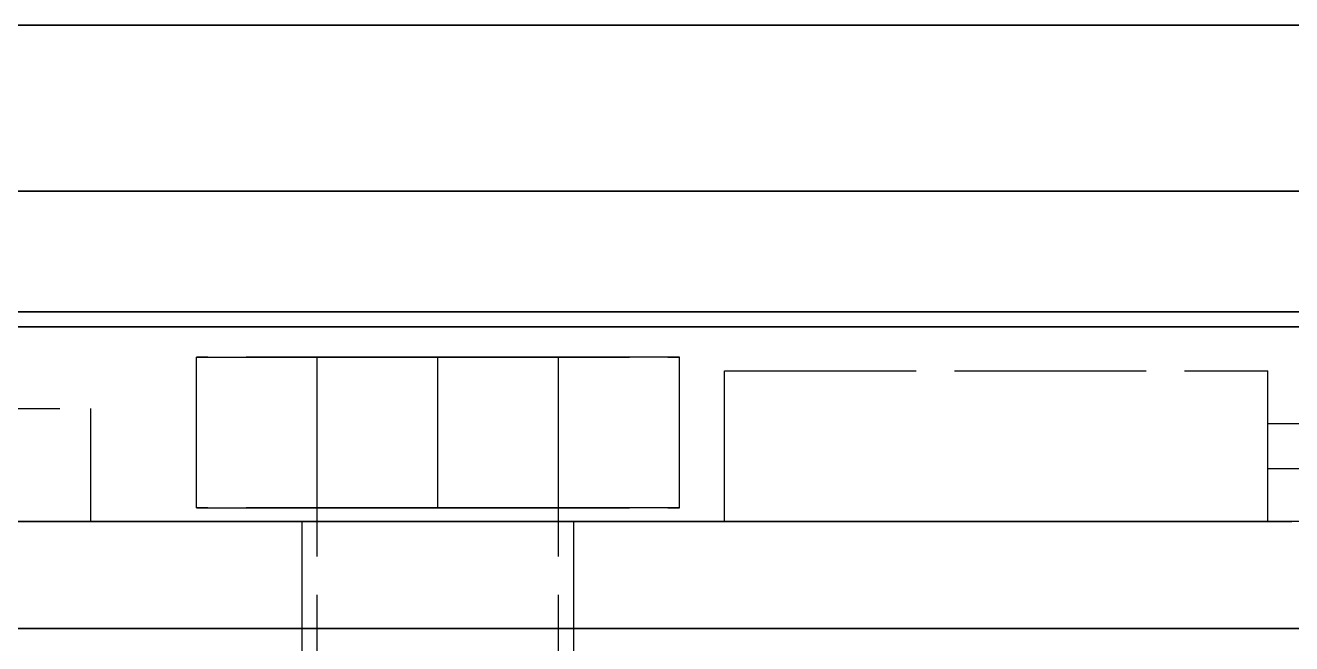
# Model space of a CAD drawing. Header units: millimetres. Extents: x -9 to 234, y -53 to 196.
# Drawn here: x 156.12 to 164.51, y 32.5 to 36.6 of the extents above; entities that cross this region are included whole.
import ezdxf

# ---------------------------------------------------------------- set-up
doc = ezdxf.new("R2010")
doc.units = ezdxf.units.MM
doc.linetypes.add('DASHED', pattern=[1.524, 1.27, -0.254])
doc.layers.add('HIDDEN', color=8, linetype='DASHED')
doc.layers.add('VISIBLE', color=7, linetype='CONTINUOUS')

msp = doc.modelspace()

# ---------------------------------------------------------------- linework, layer by layer
at = {"layer": 'HIDDEN'}
for points in [[(164.56429, 36.6), (163.80238, 36.6), (163.04048, 36.6), (162.27857, 36.6), (161.51667, 36.6), (160.75476, 36.6), (159.99286, 36.6), (159.23095, 36.6), (158.46905, 36.6), (157.70714, 36.6), (156.94524, 36.6), (156.18333, 36.6), (155.42143, 36.6), (154.65952, 36.6), (153.89762, 36.6), (153.13571, 36.6), (152.37381, 36.6), (151.6119, 36.6), (150.85, 36.6)], [(164.69571, 36.6), (164.34143, 36.6), (163.98714, 36.6), (163.63286, 36.6), (163.27857, 36.6), (162.92429, 36.6), (162.57, 36.6), (162.21571, 36.6), (161.86143, 36.6), (161.50714, 36.6), (161.15286, 36.6), (160.79857, 36.6), (160.44429, 36.6), (160.09, 36.6), (159.73571, 36.6), (159.38143, 36.6), (159.02714, 36.6), (158.67286, 36.6), (158.31857, 36.6), (157.96429, 36.6), (157.61, 36.6), (157.25571, 36.6), (156.90143, 36.6), (156.54714, 36.6), (156.19286, 36.6), (155.83857, 36.6)], [(164.59095, 36.6), (164.24302, 36.6), (163.89508, 36.6), (163.54714, 36.6), (163.19921, 36.6), (162.85127, 36.6), (162.50333, 36.6), (162.1554, 36.6), (161.80746, 36.6), (161.45952, 36.6), (161.11159, 36.6), (160.76365, 36.6), (160.41571, 36.6), (160.06778, 36.6), (159.71984, 36.6), (159.3719, 36.6), (159.02397, 36.6), (158.67603, 36.6), (158.3281, 36.6), (157.98016, 36.6), (157.63222, 36.6), (157.28429, 36.6), (156.93635, 36.6), (156.58841, 36.6), (156.24048, 36.6), (155.89254, 36.6)], [(156.01571, 36.6), (156.19286, 36.6), (156.37, 36.6), (156.54714, 36.6), (156.72429, 36.6), (156.90143, 36.6), (157.07857, 36.6), (157.25571, 36.6), (157.43286, 36.6), (157.61, 36.6), (157.78714, 36.6), (157.96429, 36.6), (158.14143, 36.6), (158.31857, 36.6), (158.49571, 36.6), (158.67286, 36.6), (158.85, 36.6)], [(164.58113, 36.6), (164.29602, 36.6), (164.01091, 36.6), (163.7258, 36.6), (163.44068, 36.6), (163.15557, 36.6), (162.87046, 36.6), (162.58535, 36.6), (162.30024, 36.6), (162.01513, 36.6), (161.73002, 36.6), (161.4449, 36.6), (161.15979, 36.6), (160.87468, 36.6), (160.58957, 36.6), (160.30446, 36.6), (160.01935, 36.6), (159.73424, 36.6), (159.44912, 36.6), (159.16401, 36.6), (158.8789, 36.6), (158.59379, 36.6), (158.30868, 36.6), (158.02357, 36.6), (157.73846, 36.6), (157.45334, 36.6), (157.16823, 36.6), (156.88312, 36.6), (156.59801, 36.6), (156.3129, 36.6), (156.02779, 36.6)], [(156.02779, 36.6), (156.3129, 36.6), (156.59801, 36.6), (156.88312, 36.6), (157.16823, 36.6), (157.45334, 36.6), (157.73846, 36.6), (158.02357, 36.6), (158.30868, 36.6), (158.59379, 36.6), (158.8789, 36.6), (159.16401, 36.6), (159.44912, 36.6), (159.73424, 36.6), (160.01935, 36.6), (160.30446, 36.6), (160.58957, 36.6), (160.87468, 36.6), (161.15979, 36.6), (161.4449, 36.6), (161.73002, 36.6), (162.01513, 36.6), (162.30024, 36.6), (162.58535, 36.6), (162.87046, 36.6), (163.15557, 36.6), (163.44068, 36.6), (163.7258, 36.6), (164.01091, 36.6), (164.29602, 36.6), (164.58113, 36.6)], [(156.06651, 36.6), (156.24048, 36.6), (156.41444, 36.6), (156.58841, 36.6), (156.76238, 36.6), (156.93635, 36.6), (157.11032, 36.6), (157.28429, 36.6), (157.45825, 36.6), (157.63222, 36.6), (157.80619, 36.6), (157.98016, 36.6), (158.15413, 36.6), (158.3281, 36.6), (158.50206, 36.6), (158.67603, 36.6), (158.85, 36.6)], [(164.81698, 36.6), (164.49444, 36.6), (164.1719, 36.6), (163.84937, 36.6), (163.52683, 36.6), (163.20429, 36.6), (162.88175, 36.6), (162.55921, 36.6), (162.23667, 36.6), (161.91413, 36.6), (161.59159, 36.6), (161.26905, 36.6), (160.94651, 36.6), (160.62397, 36.6), (160.30143, 36.6), (159.97889, 36.6), (159.65635, 36.6), (159.33381, 36.6), (159.01127, 36.6), (158.68873, 36.6), (158.36619, 36.6), (158.04365, 36.6), (157.72111, 36.6), (157.39857, 36.6), (157.07603, 36.6), (156.75349, 36.6), (156.43095, 36.6), (156.10841, 36.6)], [(156.10841, 36.6), (156.26968, 36.6), (156.43095, 36.6), (156.59222, 36.6), (156.75349, 36.6), (156.91476, 36.6), (157.07603, 36.6), (157.2373, 36.6), (157.39857, 36.6), (157.55984, 36.6), (157.72111, 36.6), (157.88238, 36.6), (158.04365, 36.6), (158.20492, 36.6), (158.36619, 36.6), (158.52746, 36.6), (158.68873, 36.6), (158.85, 36.6)], [(158.85, 36.6), (159.02714, 36.6), (159.20429, 36.6), (159.38143, 36.6), (159.55857, 36.6), (159.73571, 36.6), (159.91286, 36.6), (160.09, 36.6), (160.26714, 36.6), (160.44429, 36.6), (160.62143, 36.6), (160.79857, 36.6), (160.97571, 36.6), (161.15286, 36.6), (161.33, 36.6), (161.50714, 36.6), (161.68429, 36.6), (161.86143, 36.6), (162.03857, 36.6), (162.21571, 36.6), (162.39286, 36.6), (162.57, 36.6), (162.74714, 36.6), (162.92429, 36.6), (163.10143, 36.6), (163.27857, 36.6), (163.45571, 36.6), (163.63286, 36.6), (163.81, 36.6), (163.98714, 36.6), (164.16429, 36.6), (164.34143, 36.6), (164.51857, 36.6)], [(158.85, 36.6), (159.02397, 36.6), (159.19794, 36.6), (159.3719, 36.6), (159.54587, 36.6), (159.71984, 36.6), (159.89381, 36.6), (160.06778, 36.6), (160.24175, 36.6), (160.41571, 36.6), (160.58968, 36.6), (160.76365, 36.6), (160.93762, 36.6), (161.11159, 36.6), (161.28556, 36.6), (161.45952, 36.6), (161.63349, 36.6), (161.80746, 36.6), (161.98143, 36.6), (162.1554, 36.6), (162.32937, 36.6), (162.50333, 36.6), (162.6773, 36.6), (162.85127, 36.6), (163.02524, 36.6), (163.19921, 36.6), (163.37317, 36.6), (163.54714, 36.6), (163.72111, 36.6), (163.89508, 36.6), (164.06905, 36.6), (164.24302, 36.6), (164.41698, 36.6), (164.59095, 36.6)], [(158.85, 36.6), (159.01127, 36.6), (159.17254, 36.6), (159.33381, 36.6), (159.49508, 36.6), (159.65635, 36.6), (159.81762, 36.6), (159.97889, 36.6), (160.14016, 36.6), (160.30143, 36.6), (160.4627, 36.6), (160.62397, 36.6), (160.78524, 36.6), (160.94651, 36.6), (161.10778, 36.6), (161.26905, 36.6), (161.43032, 36.6), (161.59159, 36.6), (161.75286, 36.6), (161.91413, 36.6), (162.0754, 36.6), (162.23667, 36.6), (162.39794, 36.6), (162.55921, 36.6), (162.72048, 36.6), (162.88175, 36.6), (163.04302, 36.6), (163.20429, 36.6), (163.36556, 36.6), (163.52683, 36.6), (163.6881, 36.6), (163.84937, 36.6), (164.01063, 36.6), (164.1719, 36.6), (164.33317, 36.6), (164.49444, 36.6), (164.65571, 36.6)], [(164.62203, 35.5), (164.33418, 35.5), (164.04632, 35.5), (163.75847, 35.5), (163.47061, 35.5), (163.18276, 35.5), (162.8949, 35.5), (162.60705, 35.5), (162.31919, 35.5), (162.03134, 35.5), (161.74348, 35.5), (161.45563, 35.5), (161.16777, 35.5), (160.87992, 35.5), (160.59206, 35.5), (160.30421, 35.5), (160.01635, 35.5), (159.7285, 35.5), (159.44064, 35.5), (159.15279, 35.5), (158.86493, 35.5), (158.57708, 35.5), (158.28922, 35.5), (158.00136, 35.5), (157.71351, 35.5), (157.42565, 35.5), (157.1378, 35.5), (156.84994, 35.5), (156.56209, 35.5), (156.27423, 35.5), (155.98638, 35.5)], [(155.98638, 35.5), (156.27423, 35.5), (156.56209, 35.5), (156.84994, 35.5), (157.1378, 35.5), (157.42565, 35.5), (157.71351, 35.5), (158.00136, 35.5), (158.28922, 35.5), (158.57708, 35.5), (158.86493, 35.5), (159.15279, 35.5), (159.44064, 35.5), (159.7285, 35.5), (160.01635, 35.5), (160.30421, 35.5), (160.59206, 35.5), (160.87992, 35.5), (161.16777, 35.5), (161.45563, 35.5), (161.74348, 35.5), (162.03134, 35.5), (162.31919, 35.5), (162.60705, 35.5), (162.8949, 35.5), (163.18276, 35.5), (163.47061, 35.5), (163.75847, 35.5), (164.04632, 35.5), (164.33418, 35.5), (164.62203, 35.5)], [(164.58113, 35.5), (164.29602, 35.5), (164.01091, 35.5), (163.7258, 35.5), (163.44068, 35.5), (163.15557, 35.5), (162.87046, 35.5), (162.58535, 35.5), (162.30024, 35.5), (162.01513, 35.5), (161.73002, 35.5), (161.4449, 35.5), (161.15979, 35.5), (160.87468, 35.5), (160.58957, 35.5), (160.30446, 35.5), (160.01935, 35.5), (159.73424, 35.5), (159.44912, 35.5), (159.16401, 35.5), (158.8789, 35.5), (158.59379, 35.5), (158.30868, 35.5), (158.02357, 35.5), (157.73846, 35.5), (157.45334, 35.5), (157.16823, 35.5), (156.88312, 35.5), (156.59801, 35.5), (156.3129, 35.5), (156.02779, 35.5)], [(156.02779, 35.5), (156.3129, 35.5), (156.59801, 35.5), (156.88312, 35.5), (157.16823, 35.5), (157.45334, 35.5), (157.73846, 35.5), (158.02357, 35.5), (158.30868, 35.5), (158.59379, 35.5), (158.8789, 35.5), (159.16401, 35.5), (159.44912, 35.5), (159.73424, 35.5), (160.01935, 35.5), (160.30446, 35.5), (160.58957, 35.5), (160.87468, 35.5), (161.15979, 35.5), (161.4449, 35.5), (161.73002, 35.5), (162.01513, 35.5), (162.30024, 35.5), (162.58535, 35.5), (162.87046, 35.5), (163.15557, 35.5), (163.44068, 35.5), (163.7258, 35.5), (164.01091, 35.5), (164.29602, 35.5), (164.58113, 35.5)], [(164.52857, 34.7), (164.27619, 34.7), (164.02381, 34.7), (163.77143, 34.7), (163.51905, 34.7), (163.26667, 34.7), (163.01429, 34.7), (162.7619, 34.7), (162.50952, 34.7), (162.25714, 34.7), (162.00476, 34.7), (161.75238, 34.7), (161.5, 34.7), (161.24762, 34.7), (160.99524, 34.7), (160.74286, 34.7), (160.49048, 34.7), (160.2381, 34.7), (159.98571, 34.7), (159.73333, 34.7), (159.48095, 34.7), (159.22857, 34.7), (158.97619, 34.7), (158.72381, 34.7), (158.47143, 34.7), (158.21905, 34.7), (157.96667, 34.7), (157.71429, 34.7), (157.4619, 34.7), (157.20952, 34.7), (156.95714, 34.7), (156.70476, 34.7), (156.45238, 34.7), (156.2, 34.7), (155.94762, 34.7)], [(164.62203, 34.7), (164.33418, 34.7), (164.04632, 34.7), (163.75847, 34.7), (163.47061, 34.7), (163.18276, 34.7), (162.8949, 34.7), (162.60705, 34.7), (162.31919, 34.7), (162.03134, 34.7), (161.74348, 34.7), (161.45563, 34.7), (161.16777, 34.7), (160.87992, 34.7), (160.59206, 34.7), (160.30421, 34.7), (160.01635, 34.7), (159.7285, 34.7), (159.44064, 34.7), (159.15279, 34.7), (158.86493, 34.7), (158.57708, 34.7), (158.28922, 34.7), (158.00136, 34.7), (157.71351, 34.7), (157.42565, 34.7), (157.1378, 34.7), (156.84994, 34.7), (156.56209, 34.7), (156.27423, 34.7), (155.98638, 34.7)], [(155.98638, 34.7), (156.27423, 34.7), (156.56209, 34.7), (156.84994, 34.7), (157.1378, 34.7), (157.42565, 34.7), (157.71351, 34.7), (158.00136, 34.7), (158.28922, 34.7), (158.57708, 34.7), (158.86493, 34.7), (159.15279, 34.7), (159.44064, 34.7), (159.7285, 34.7), (160.01635, 34.7), (160.30421, 34.7), (160.59206, 34.7), (160.87992, 34.7), (161.16777, 34.7), (161.45563, 34.7), (161.74348, 34.7), (162.03134, 34.7), (162.31919, 34.7), (162.60705, 34.7), (162.8949, 34.7), (163.18276, 34.7), (163.47061, 34.7), (163.75847, 34.7), (164.04632, 34.7), (164.33418, 34.7), (164.62203, 34.7)], [(156.07381, 34.7), (156.2, 34.7), (156.32619, 34.7), (156.45238, 34.7), (156.57857, 34.7), (156.70476, 34.7), (156.83095, 34.7), (156.95714, 34.7), (157.08333, 34.7), (157.20952, 34.7), (157.33571, 34.7), (157.4619, 34.7), (157.5881, 34.7), (157.71429, 34.7), (157.84048, 34.7), (157.96667, 34.7), (158.09286, 34.7), (158.21905, 34.7), (158.34524, 34.7), (158.47143, 34.7), (158.59762, 34.7), (158.72381, 34.7), (158.85, 34.7)], [(164.81698, 34.7), (164.49444, 34.7), (164.1719, 34.7), (163.84937, 34.7), (163.52683, 34.7), (163.20429, 34.7), (162.88175, 34.7), (162.55921, 34.7), (162.23667, 34.7), (161.91413, 34.7), (161.59159, 34.7), (161.26905, 34.7), (160.94651, 34.7), (160.62397, 34.7), (160.30143, 34.7), (159.97889, 34.7), (159.65635, 34.7), (159.33381, 34.7), (159.01127, 34.7), (158.68873, 34.7), (158.36619, 34.7), (158.04365, 34.7), (157.72111, 34.7), (157.39857, 34.7), (157.07603, 34.7), (156.75349, 34.7), (156.43095, 34.7), (156.10841, 34.7)], [(156.10841, 34.7), (156.26968, 34.7), (156.43095, 34.7), (156.59222, 34.7), (156.75349, 34.7), (156.91476, 34.7), (157.07603, 34.7), (157.2373, 34.7), (157.39857, 34.7), (157.55984, 34.7), (157.72111, 34.7), (157.88238, 34.7), (158.04365, 34.7), (158.20492, 34.7), (158.36619, 34.7), (158.52746, 34.7), (158.68873, 34.7), (158.85, 34.7)], [(158.85, 34.7), (159.01127, 34.7), (159.17254, 34.7), (159.33381, 34.7), (159.49508, 34.7), (159.65635, 34.7), (159.81762, 34.7), (159.97889, 34.7), (160.14016, 34.7), (160.30143, 34.7), (160.4627, 34.7), (160.62397, 34.7), (160.78524, 34.7), (160.94651, 34.7), (161.10778, 34.7), (161.26905, 34.7), (161.43032, 34.7), (161.59159, 34.7), (161.75286, 34.7), (161.91413, 34.7), (162.0754, 34.7), (162.23667, 34.7), (162.39794, 34.7), (162.55921, 34.7), (162.72048, 34.7), (162.88175, 34.7), (163.04302, 34.7), (163.20429, 34.7), (163.36556, 34.7), (163.52683, 34.7), (163.6881, 34.7), (163.84937, 34.7), (164.01063, 34.7), (164.1719, 34.7), (164.33317, 34.7), (164.49444, 34.7), (164.65571, 34.7)], [(158.85, 34.7), (158.97619, 34.7), (159.10238, 34.7), (159.22857, 34.7), (159.35476, 34.7), (159.48095, 34.7), (159.60714, 34.7), (159.73333, 34.7), (159.85952, 34.7), (159.98571, 34.7), (160.1119, 34.7), (160.2381, 34.7), (160.36429, 34.7), (160.49048, 34.7), (160.61667, 34.7), (160.74286, 34.7), (160.86905, 34.7), (160.99524, 34.7), (161.12143, 34.7), (161.24762, 34.7), (161.37381, 34.7), (161.5, 34.7), (161.62619, 34.7), (161.75238, 34.7), (161.87857, 34.7), (162.00476, 34.7), (162.13095, 34.7), (162.25714, 34.7), (162.38333, 34.7), (162.50952, 34.7), (162.63571, 34.7), (162.7619, 34.7), (162.8881, 34.7), (163.01429, 34.7), (163.14048, 34.7), (163.26667, 34.7), (163.39286, 34.7), (163.51905, 34.7), (163.64524, 34.7), (163.77143, 34.7), (163.89762, 34.7), (164.02381, 34.7), (164.15, 34.7), (164.27619, 34.7), (164.40238, 34.7), (164.52857, 34.7)], [(164.70556, 34.6), (164.01667, 34.6), (163.32778, 34.6), (162.63889, 34.6), (161.95, 34.6), (161.26111, 34.6), (160.57222, 34.6), (159.88333, 34.6), (159.19444, 34.6), (158.50556, 34.6), (157.81667, 34.6), (157.12778, 34.6), (156.43889, 34.6), (155.75, 34.6), (155.06111, 34.6), (154.37222, 34.6), (153.68333, 34.6), (152.99444, 34.6), (152.30556, 34.6), (151.61667, 34.6), (150.92778, 34.6)], [(150.92778, 34.6), (151.27222, 34.6), (151.61667, 34.6), (151.96111, 34.6), (152.30556, 34.6), (152.65, 34.6), (152.99444, 34.6), (153.33889, 34.6), (153.68333, 34.6), (154.02778, 34.6), (154.37222, 34.6), (154.71667, 34.6), (155.06111, 34.6), (155.40556, 34.6), (155.75, 34.6), (156.09444, 34.6), (156.43889, 34.6), (156.78333, 34.6), (157.12778, 34.6), (157.47222, 34.6), (157.81667, 34.6), (158.16111, 34.6), (158.50556, 34.6), (158.85, 34.6)], [(164.70556, 34.6), (164.01667, 34.6), (163.32778, 34.6), (162.63889, 34.6), (161.95, 34.6), (161.26111, 34.6), (160.57222, 34.6), (159.88333, 34.6), (159.19444, 34.6), (158.50556, 34.6), (157.81667, 34.6), (157.12778, 34.6), (156.43889, 34.6), (155.75, 34.6), (155.06111, 34.6), (154.37222, 34.6), (153.68333, 34.6), (152.99444, 34.6), (152.30556, 34.6), (151.61667, 34.6), (150.92778, 34.6)], [(150.92778, 34.6), (151.27222, 34.6), (151.61667, 34.6), (151.96111, 34.6), (152.30556, 34.6), (152.65, 34.6), (152.99444, 34.6), (153.33889, 34.6), (153.68333, 34.6), (154.02778, 34.6), (154.37222, 34.6), (154.71667, 34.6), (155.06111, 34.6), (155.40556, 34.6), (155.75, 34.6), (156.09444, 34.6), (156.43889, 34.6), (156.78333, 34.6), (157.12778, 34.6), (157.47222, 34.6), (157.81667, 34.6), (158.16111, 34.6), (158.50556, 34.6), (158.85, 34.6)], [(164.79127, 34.6), (164.16587, 34.6), (163.54048, 34.6), (162.91508, 34.6), (162.28968, 34.6), (161.66429, 34.6), (161.03889, 34.6), (160.41349, 34.6), (159.7881, 34.6), (159.1627, 34.6), (158.5373, 34.6), (157.9119, 34.6), (157.28651, 34.6), (156.66111, 34.6), (156.03571, 34.6), (155.41032, 34.6), (154.78492, 34.6), (154.15952, 34.6), (153.53413, 34.6), (152.90873, 34.6), (152.28333, 34.6), (151.65794, 34.6), (151.03254, 34.6)], [(164.79127, 34.6), (164.16587, 34.6), (163.54048, 34.6), (162.91508, 34.6), (162.28968, 34.6), (161.66429, 34.6), (161.03889, 34.6), (160.41349, 34.6), (159.7881, 34.6), (159.1627, 34.6), (158.5373, 34.6), (157.9119, 34.6), (157.28651, 34.6), (156.66111, 34.6), (156.03571, 34.6), (155.41032, 34.6), (154.78492, 34.6), (154.15952, 34.6), (153.53413, 34.6), (152.90873, 34.6), (152.28333, 34.6), (151.65794, 34.6), (151.03254, 34.6)], [(156.03571, 34.6), (156.34841, 34.6), (156.66111, 34.6), (156.97381, 34.6), (157.28651, 34.6), (157.59921, 34.6), (157.9119, 34.6), (158.2246, 34.6), (158.5373, 34.6), (158.85, 34.6)], [(156.03571, 34.6), (156.34841, 34.6), (156.66111, 34.6), (156.97381, 34.6), (157.28651, 34.6), (157.59921, 34.6), (157.9119, 34.6), (158.2246, 34.6), (158.5373, 34.6), (158.85, 34.6)], [(158.85, 34.6), (159.19444, 34.6), (159.53889, 34.6), (159.88333, 34.6), (160.22778, 34.6), (160.57222, 34.6), (160.91667, 34.6), (161.26111, 34.6), (161.60556, 34.6), (161.95, 34.6), (162.29444, 34.6), (162.63889, 34.6), (162.98333, 34.6), (163.32778, 34.6), (163.67222, 34.6), (164.01667, 34.6), (164.36111, 34.6), (164.70556, 34.6)], [(158.85, 34.6), (159.1627, 34.6), (159.4754, 34.6), (159.7881, 34.6), (160.10079, 34.6), (160.41349, 34.6), (160.72619, 34.6), (161.03889, 34.6), (161.35159, 34.6), (161.66429, 34.6), (161.97698, 34.6), (162.28968, 34.6), (162.60238, 34.6), (162.91508, 34.6), (163.22778, 34.6), (163.54048, 34.6), (163.85317, 34.6), (164.16587, 34.6), (164.47857, 34.6), (164.79127, 34.6)], [(158.85, 34.6), (159.19444, 34.6), (159.53889, 34.6), (159.88333, 34.6), (160.22778, 34.6), (160.57222, 34.6), (160.91667, 34.6), (161.26111, 34.6), (161.60556, 34.6), (161.95, 34.6), (162.29444, 34.6), (162.63889, 34.6), (162.98333, 34.6), (163.32778, 34.6), (163.67222, 34.6), (164.01667, 34.6), (164.36111, 34.6), (164.70556, 34.6)], [(158.85, 34.6), (159.1627, 34.6), (159.4754, 34.6), (159.7881, 34.6), (160.10079, 34.6), (160.41349, 34.6), (160.72619, 34.6), (161.03889, 34.6), (161.35159, 34.6), (161.66429, 34.6), (161.97698, 34.6), (162.28968, 34.6), (162.60238, 34.6), (162.91508, 34.6), (163.22778, 34.6), (163.54048, 34.6), (163.85317, 34.6), (164.16587, 34.6), (164.47857, 34.6), (164.79127, 34.6)], [(157.25, 33.4), (157.25, 34.4)], [(157.25, 34.4), (158.85, 34.4)], [(158.85, 34.4), (157.25, 34.4)], [(157.25, 33.4), (157.25, 34.4)], [(159.65, 34.4), (159.6246, 34.4), (159.59921, 34.4), (159.57381, 34.4), (159.54841, 34.4), (159.52302, 34.4), (159.49762, 34.4), (159.47222, 34.4), (159.44683, 34.4), (159.42143, 34.4), (159.39603, 34.4), (159.37063, 34.4), (159.34524, 34.4), (159.31984, 34.4), (159.29444, 34.4), (159.26905, 34.4), (159.24365, 34.4), (159.21825, 34.4), (159.19286, 34.4), (159.16746, 34.4), (159.14206, 34.4), (159.11667, 34.4), (159.09127, 34.4), (159.06587, 34.4), (159.04048, 34.4), (159.01508, 34.4), (158.98968, 34.4), (158.96429, 34.4), (158.93889, 34.4), (158.91349, 34.4), (158.8881, 34.4), (158.8627, 34.4), (158.8373, 34.4), (158.8119, 34.4), (158.78651, 34.4), (158.76111, 34.4), (158.73571, 34.4), (158.71032, 34.4), (158.68492, 34.4), (158.65952, 34.4), (158.63413, 34.4), (158.60873, 34.4), (158.58333, 34.4), (158.55794, 34.4), (158.53254, 34.4), (158.50714, 34.4), (158.48175, 34.4), (158.45635, 34.4), (158.43095, 34.4), (158.40556, 34.4), (158.38016, 34.4), (158.35476, 34.4), (158.32937, 34.4), (158.30397, 34.4), (158.27857, 34.4), (158.25317, 34.4), (158.22778, 34.4), (158.20238, 34.4), (158.17698, 34.4), (158.15159, 34.4), (158.12619, 34.4), (158.10079, 34.4), (158.0754, 34.4), (158.05, 34.4)], [(158.05, 34.4), (158.0627, 34.4), (158.0754, 34.4), (158.0881, 34.4), (158.10079, 34.4), (158.11349, 34.4), (158.12619, 34.4), (158.13889, 34.4), (158.15159, 34.4), (158.16429, 34.4), (158.17698, 34.4), (158.18968, 34.4), (158.20238, 34.4), (158.21508, 34.4), (158.22778, 34.4), (158.24048, 34.4), (158.25317, 34.4), (158.26587, 34.4), (158.27857, 34.4), (158.29127, 34.4), (158.30397, 34.4), (158.31667, 34.4), (158.32937, 34.4), (158.34206, 34.4), (158.35476, 34.4), (158.36746, 34.4), (158.38016, 34.4), (158.39286, 34.4), (158.40556, 34.4), (158.41825, 34.4), (158.43095, 34.4), (158.44365, 34.4), (158.45635, 34.4), (158.46905, 34.4), (158.48175, 34.4), (158.49444, 34.4), (158.50714, 34.4), (158.51984, 34.4), (158.53254, 34.4), (158.54524, 34.4), (158.55794, 34.4), (158.57063, 34.4), (158.58333, 34.4), (158.59603, 34.4), (158.60873, 34.4), (158.62143, 34.4), (158.63413, 34.4), (158.64683, 34.4), (158.65952, 34.4), (158.67222, 34.4), (158.68492, 34.4), (158.69762, 34.4), (158.71032, 34.4), (158.72302, 34.4), (158.73571, 34.4), (158.74841, 34.4), (158.76111, 34.4), (158.77381, 34.4), (158.78651, 34.4), (158.79921, 34.4), (158.8119, 34.4), (158.8246, 34.4), (158.8373, 34.4), (158.85, 34.4)], [(159.65, 34.4), (159.6246, 34.4), (159.59921, 34.4), (159.57381, 34.4), (159.54841, 34.4), (159.52302, 34.4), (159.49762, 34.4), (159.47222, 34.4), (159.44683, 34.4), (159.42143, 34.4), (159.39603, 34.4), (159.37063, 34.4), (159.34524, 34.4), (159.31984, 34.4), (159.29444, 34.4), (159.26905, 34.4), (159.24365, 34.4), (159.21825, 34.4), (159.19286, 34.4), (159.16746, 34.4), (159.14206, 34.4), (159.11667, 34.4), (159.09127, 34.4), (159.06587, 34.4), (159.04048, 34.4), (159.01508, 34.4), (158.98968, 34.4), (158.96429, 34.4), (158.93889, 34.4), (158.91349, 34.4), (158.8881, 34.4), (158.8627, 34.4), (158.8373, 34.4), (158.8119, 34.4), (158.78651, 34.4), (158.76111, 34.4), (158.73571, 34.4), (158.71032, 34.4), (158.68492, 34.4), (158.65952, 34.4), (158.63413, 34.4), (158.60873, 34.4), (158.58333, 34.4), (158.55794, 34.4), (158.53254, 34.4), (158.50714, 34.4), (158.48175, 34.4), (158.45635, 34.4), (158.43095, 34.4), (158.40556, 34.4), (158.38016, 34.4), (158.35476, 34.4), (158.32937, 34.4), (158.30397, 34.4), (158.27857, 34.4), (158.25317, 34.4), (158.22778, 34.4), (158.20238, 34.4), (158.17698, 34.4), (158.15159, 34.4), (158.12619, 34.4), (158.10079, 34.4), (158.0754, 34.4), (158.05, 34.4)], [(158.05, 34.4), (158.0627, 34.4), (158.0754, 34.4), (158.0881, 34.4), (158.10079, 34.4), (158.11349, 34.4), (158.12619, 34.4), (158.13889, 34.4), (158.15159, 34.4), (158.16429, 34.4), (158.17698, 34.4), (158.18968, 34.4), (158.20238, 34.4), (158.21508, 34.4), (158.22778, 34.4), (158.24048, 34.4), (158.25317, 34.4), (158.26587, 34.4), (158.27857, 34.4), (158.29127, 34.4), (158.30397, 34.4), (158.31667, 34.4), (158.32937, 34.4), (158.34206, 34.4), (158.35476, 34.4), (158.36746, 34.4), (158.38016, 34.4), (158.39286, 34.4), (158.40556, 34.4), (158.41825, 34.4), (158.43095, 34.4), (158.44365, 34.4), (158.45635, 34.4), (158.46905, 34.4), (158.48175, 34.4), (158.49444, 34.4), (158.50714, 34.4), (158.51984, 34.4), (158.53254, 34.4), (158.54524, 34.4), (158.55794, 34.4), (158.57063, 34.4), (158.58333, 34.4), (158.59603, 34.4), (158.60873, 34.4), (158.62143, 34.4), (158.63413, 34.4), (158.64683, 34.4), (158.65952, 34.4), (158.67222, 34.4), (158.68492, 34.4), (158.69762, 34.4), (158.71032, 34.4), (158.72302, 34.4), (158.73571, 34.4), (158.74841, 34.4), (158.76111, 34.4), (158.77381, 34.4), (158.78651, 34.4), (158.79921, 34.4), (158.8119, 34.4), (158.8246, 34.4), (158.8373, 34.4), (158.85, 34.4)], [(158.05, -23.31), (158.05, 34.4)], [(158.05, 33.4), (158.05, 34.4)], [(158.85, 34.4), (158.8627, 34.4), (158.8754, 34.4), (158.8881, 34.4), (158.90079, 34.4), (158.91349, 34.4), (158.92619, 34.4), (158.93889, 34.4), (158.95159, 34.4), (158.96429, 34.4), (158.97698, 34.4), (158.98968, 34.4), (159.00238, 34.4), (159.01508, 34.4), (159.02778, 34.4), (159.04048, 34.4), (159.05317, 34.4), (159.06587, 34.4), (159.07857, 34.4), (159.09127, 34.4), (159.10397, 34.4), (159.11667, 34.4), (159.12937, 34.4), (159.14206, 34.4), (159.15476, 34.4), (159.16746, 34.4), (159.18016, 34.4), (159.19286, 34.4), (159.20556, 34.4), (159.21825, 34.4), (159.23095, 34.4), (159.24365, 34.4), (159.25635, 34.4), (159.26905, 34.4), (159.28175, 34.4), (159.29444, 34.4), (159.30714, 34.4), (159.31984, 34.4), (159.33254, 34.4), (159.34524, 34.4), (159.35794, 34.4), (159.37063, 34.4), (159.38333, 34.4), (159.39603, 34.4), (159.40873, 34.4), (159.42143, 34.4), (159.43413, 34.4), (159.44683, 34.4), (159.45952, 34.4), (159.47222, 34.4), (159.48492, 34.4), (159.49762, 34.4), (159.51032, 34.4), (159.52302, 34.4), (159.53571, 34.4), (159.54841, 34.4), (159.56111, 34.4), (159.57381, 34.4), (159.58651, 34.4), (159.59921, 34.4), (159.6119, 34.4), (159.6246, 34.4), (159.6373, 34.4), (159.65, 34.4)], [(158.85, 33.4), (158.85, 34.4)], [(158.85, 34.4), (160.45, 34.4)], [(160.45, 34.4), (158.85, 34.4)], [(158.85, 34.4), (158.8627, 34.4), (158.8754, 34.4), (158.8881, 34.4), (158.90079, 34.4), (158.91349, 34.4), (158.92619, 34.4), (158.93889, 34.4), (158.95159, 34.4), (158.96429, 34.4), (158.97698, 34.4), (158.98968, 34.4), (159.00238, 34.4), (159.01508, 34.4), (159.02778, 34.4), (159.04048, 34.4), (159.05317, 34.4), (159.06587, 34.4), (159.07857, 34.4), (159.09127, 34.4), (159.10397, 34.4), (159.11667, 34.4), (159.12937, 34.4), (159.14206, 34.4), (159.15476, 34.4), (159.16746, 34.4), (159.18016, 34.4), (159.19286, 34.4), (159.20556, 34.4), (159.21825, 34.4), (159.23095, 34.4), (159.24365, 34.4), (159.25635, 34.4), (159.26905, 34.4), (159.28175, 34.4), (159.29444, 34.4), (159.30714, 34.4), (159.31984, 34.4), (159.33254, 34.4), (159.34524, 34.4), (159.35794, 34.4), (159.37063, 34.4), (159.38333, 34.4), (159.39603, 34.4), (159.40873, 34.4), (159.42143, 34.4), (159.43413, 34.4), (159.44683, 34.4), (159.45952, 34.4), (159.47222, 34.4), (159.48492, 34.4), (159.49762, 34.4), (159.51032, 34.4), (159.52302, 34.4), (159.53571, 34.4), (159.54841, 34.4), (159.56111, 34.4), (159.57381, 34.4), (159.58651, 34.4), (159.59921, 34.4), (159.6119, 34.4), (159.6246, 34.4), (159.6373, 34.4), (159.65, 34.4)], [(158.85, 33.4), (158.85, 34.4)], [(159.65, -23.31), (159.65, 34.4)], [(159.65, 33.4), (159.65, 34.4)], [(160.45, 33.4), (160.45, 34.4)], [(160.45, 33.4), (160.45, 34.4)], [(160.75, 33.31), (160.75, 34.31)], [(160.75, 34.31), (164.35, 34.31)], [(160.75, 33.31), (160.75, 34.31)], [(160.75, 34.31), (164.35, 34.31)], [(164.35, 33.31), (164.35, 34.31)], [(164.35, 33.31), (164.35, 34.31)], [(153.55, 34.06), (156.55, 34.06)], [(153.55, 34.06), (156.55, 34.06)], [(156.55, 33.31), (156.55, 34.06)], [(156.55, 33.31), (156.55, 34.06)], [(164.35, 33.96), (171.09, 33.96)], [(164.35, 33.66), (164.35, 33.96)], [(164.35, 33.96), (171.09, 33.96)], [(164.35, 33.66), (164.35, 33.96)], [(171.39, 33.66), (164.35, 33.66)], [(171.39, 33.66), (164.35, 33.66)], [(157.25, 33.4), (158.85, 33.4)], [(158.85, 33.4), (157.25, 33.4)], [(159.65, 33.4), (159.6246, 33.4), (159.59921, 33.4), (159.57381, 33.4), (159.54841, 33.4), (159.52302, 33.4), (159.49762, 33.4), (159.47222, 33.4), (159.44683, 33.4), (159.42143, 33.4), (159.39603, 33.4), (159.37063, 33.4), (159.34524, 33.4), (159.31984, 33.4), (159.29444, 33.4), (159.26905, 33.4), (159.24365, 33.4), (159.21825, 33.4), (159.19286, 33.4), (159.16746, 33.4), (159.14206, 33.4), (159.11667, 33.4), (159.09127, 33.4), (159.06587, 33.4), (159.04048, 33.4), (159.01508, 33.4), (158.98968, 33.4), (158.96429, 33.4), (158.93889, 33.4), (158.91349, 33.4), (158.8881, 33.4), (158.8627, 33.4), (158.8373, 33.4), (158.8119, 33.4), (158.78651, 33.4), (158.76111, 33.4), (158.73571, 33.4), (158.71032, 33.4), (158.68492, 33.4), (158.65952, 33.4), (158.63413, 33.4), (158.60873, 33.4), (158.58333, 33.4), (158.55794, 33.4), (158.53254, 33.4), (158.50714, 33.4), (158.48175, 33.4), (158.45635, 33.4), (158.43095, 33.4), (158.40556, 33.4), (158.38016, 33.4), (158.35476, 33.4), (158.32937, 33.4), (158.30397, 33.4), (158.27857, 33.4), (158.25317, 33.4), (158.22778, 33.4), (158.20238, 33.4), (158.17698, 33.4), (158.15159, 33.4), (158.12619, 33.4), (158.10079, 33.4), (158.0754, 33.4), (158.05, 33.4)], [(158.05, 33.4), (158.0627, 33.4), (158.0754, 33.4), (158.0881, 33.4), (158.10079, 33.4), (158.11349, 33.4), (158.12619, 33.4), (158.13889, 33.4), (158.15159, 33.4), (158.16429, 33.4), (158.17698, 33.4), (158.18968, 33.4), (158.20238, 33.4), (158.21508, 33.4), (158.22778, 33.4), (158.24048, 33.4), (158.25317, 33.4), (158.26587, 33.4), (158.27857, 33.4), (158.29127, 33.4), (158.30397, 33.4), (158.31667, 33.4), (158.32937, 33.4), (158.34206, 33.4), (158.35476, 33.4), (158.36746, 33.4), (158.38016, 33.4), (158.39286, 33.4), (158.40556, 33.4), (158.41825, 33.4), (158.43095, 33.4), (158.44365, 33.4), (158.45635, 33.4), (158.46905, 33.4), (158.48175, 33.4), (158.49444, 33.4), (158.50714, 33.4), (158.51984, 33.4), (158.53254, 33.4), (158.54524, 33.4), (158.55794, 33.4), (158.57063, 33.4), (158.58333, 33.4), (158.59603, 33.4), (158.60873, 33.4), (158.62143, 33.4), (158.63413, 33.4), (158.64683, 33.4), (158.65952, 33.4), (158.67222, 33.4), (158.68492, 33.4), (158.69762, 33.4), (158.71032, 33.4), (158.72302, 33.4), (158.73571, 33.4), (158.74841, 33.4), (158.76111, 33.4), (158.77381, 33.4), (158.78651, 33.4), (158.79921, 33.4), (158.8119, 33.4), (158.8246, 33.4), (158.8373, 33.4), (158.85, 33.4)], [(158.85, 33.4), (160.45, 33.4)], [(160.45, 33.4), (158.85, 33.4)], [(158.85, 33.4), (158.8627, 33.4), (158.8754, 33.4), (158.8881, 33.4), (158.90079, 33.4), (158.91349, 33.4), (158.92619, 33.4), (158.93889, 33.4), (158.95159, 33.4), (158.96429, 33.4), (158.97698, 33.4), (158.98968, 33.4), (159.00238, 33.4), (159.01508, 33.4), (159.02778, 33.4), (159.04048, 33.4), (159.05317, 33.4), (159.06587, 33.4), (159.07857, 33.4), (159.09127, 33.4), (159.10397, 33.4), (159.11667, 33.4), (159.12937, 33.4), (159.14206, 33.4), (159.15476, 33.4), (159.16746, 33.4), (159.18016, 33.4), (159.19286, 33.4), (159.20556, 33.4), (159.21825, 33.4), (159.23095, 33.4), (159.24365, 33.4), (159.25635, 33.4), (159.26905, 33.4), (159.28175, 33.4), (159.29444, 33.4), (159.30714, 33.4), (159.31984, 33.4), (159.33254, 33.4), (159.34524, 33.4), (159.35794, 33.4), (159.37063, 33.4), (159.38333, 33.4), (159.39603, 33.4), (159.40873, 33.4), (159.42143, 33.4), (159.43413, 33.4), (159.44683, 33.4), (159.45952, 33.4), (159.47222, 33.4), (159.48492, 33.4), (159.49762, 33.4), (159.51032, 33.4), (159.52302, 33.4), (159.53571, 33.4), (159.54841, 33.4), (159.56111, 33.4), (159.57381, 33.4), (159.58651, 33.4), (159.59921, 33.4), (159.6119, 33.4), (159.6246, 33.4), (159.6373, 33.4), (159.65, 33.4)], [(153.55, 33.31), (156.55, 33.31)], [(153.55, 33.31), (156.55, 33.31)], [(164.63175, 33.31), (164.38571, 33.31), (164.13968, 33.31), (163.89365, 33.31), (163.64762, 33.31), (163.40159, 33.31), (163.15556, 33.31), (162.90952, 33.31), (162.66349, 33.31), (162.41746, 33.31), (162.17143, 33.31), (161.9254, 33.31), (161.67937, 33.31), (161.43333, 33.31), (161.1873, 33.31), (160.94127, 33.31), (160.69524, 33.31), (160.44921, 33.31), (160.20317, 33.31), (159.95714, 33.31), (159.71111, 33.31), (159.46508, 33.31), (159.21905, 33.31), (158.97302, 33.31), (158.72698, 33.31), (158.48095, 33.31), (158.23492, 33.31), (157.98889, 33.31), (157.74286, 33.31), (157.49683, 33.31), (157.25079, 33.31), (157.00476, 33.31), (156.75873, 33.31), (156.5127, 33.31), (156.26667, 33.31), (156.02063, 33.31)], [(156.02063, 33.31), (156.14365, 33.31), (156.26667, 33.31), (156.38968, 33.31), (156.5127, 33.31), (156.63571, 33.31), (156.75873, 33.31), (156.88175, 33.31), (157.00476, 33.31), (157.12778, 33.31), (157.25079, 33.31), (157.37381, 33.31), (157.49683, 33.31), (157.61984, 33.31), (157.74286, 33.31), (157.86587, 33.31), (157.98889, 33.31), (158.1119, 33.31), (158.23492, 33.31), (158.35794, 33.31), (158.48095, 33.31), (158.60397, 33.31), (158.72698, 33.31), (158.85, 33.31)], [(159.75, 33.31), (159.72143, 33.31), (159.69286, 33.31), (159.66429, 33.31), (159.63571, 33.31), (159.60714, 33.31), (159.57857, 33.31), (159.55, 33.31), (159.52143, 33.31), (159.49286, 33.31), (159.46429, 33.31), (159.43571, 33.31), (159.40714, 33.31), (159.37857, 33.31), (159.35, 33.31), (159.32143, 33.31), (159.29286, 33.31), (159.26429, 33.31), (159.23571, 33.31), (159.20714, 33.31), (159.17857, 33.31), (159.15, 33.31), (159.12143, 33.31), (159.09286, 33.31), (159.06429, 33.31), (159.03571, 33.31), (159.00714, 33.31), (158.97857, 33.31), (158.95, 33.31), (158.92143, 33.31), (158.89286, 33.31), (158.86429, 33.31), (158.83571, 33.31), (158.80714, 33.31), (158.77857, 33.31), (158.75, 33.31), (158.72143, 33.31), (158.69286, 33.31), (158.66429, 33.31), (158.63571, 33.31), (158.60714, 33.31), (158.57857, 33.31), (158.55, 33.31), (158.52143, 33.31), (158.49286, 33.31), (158.46429, 33.31), (158.43571, 33.31), (158.40714, 33.31), (158.37857, 33.31), (158.35, 33.31), (158.32143, 33.31), (158.29286, 33.31), (158.26429, 33.31), (158.23571, 33.31), (158.20714, 33.31), (158.17857, 33.31), (158.15, 33.31), (158.12143, 33.31), (158.09286, 33.31), (158.06429, 33.31), (158.03571, 33.31), (158.00714, 33.31), (157.97857, 33.31), (157.95, 33.31)], [(157.95, 33.31), (157.96429, 33.31), (157.97857, 33.31), (157.99286, 33.31), (158.00714, 33.31), (158.02143, 33.31), (158.03571, 33.31), (158.05, 33.31), (158.06429, 33.31), (158.07857, 33.31), (158.09286, 33.31), (158.10714, 33.31), (158.12143, 33.31), (158.13571, 33.31), (158.15, 33.31), (158.16429, 33.31), (158.17857, 33.31), (158.19286, 33.31), (158.20714, 33.31), (158.22143, 33.31), (158.23571, 33.31), (158.25, 33.31), (158.26429, 33.31), (158.27857, 33.31), (158.29286, 33.31), (158.30714, 33.31), (158.32143, 33.31), (158.33571, 33.31), (158.35, 33.31), (158.36429, 33.31), (158.37857, 33.31), (158.39286, 33.31), (158.40714, 33.31), (158.42143, 33.31), (158.43571, 33.31), (158.45, 33.31), (158.46429, 33.31), (158.47857, 33.31), (158.49286, 33.31), (158.50714, 33.31), (158.52143, 33.31), (158.53571, 33.31), (158.55, 33.31), (158.56429, 33.31), (158.57857, 33.31), (158.59286, 33.31), (158.60714, 33.31), (158.62143, 33.31), (158.63571, 33.31), (158.65, 33.31), (158.66429, 33.31), (158.67857, 33.31), (158.69286, 33.31), (158.70714, 33.31), (158.72143, 33.31), (158.73571, 33.31), (158.75, 33.31), (158.76429, 33.31), (158.77857, 33.31), (158.79286, 33.31), (158.80714, 33.31), (158.82143, 33.31), (158.83571, 33.31), (158.85, 33.31)], [(157.95, 32.4), (157.95, 33.31)], [(158.85, 33.31), (158.97302, 33.31), (159.09603, 33.31), (159.21905, 33.31), (159.34206, 33.31), (159.46508, 33.31), (159.5881, 33.31), (159.71111, 33.31), (159.83413, 33.31), (159.95714, 33.31), (160.08016, 33.31), (160.20317, 33.31), (160.32619, 33.31), (160.44921, 33.31), (160.57222, 33.31), (160.69524, 33.31), (160.81825, 33.31), (160.94127, 33.31), (161.06429, 33.31), (161.1873, 33.31), (161.31032, 33.31), (161.43333, 33.31), (161.55635, 33.31), (161.67937, 33.31), (161.80238, 33.31), (161.9254, 33.31), (162.04841, 33.31), (162.17143, 33.31), (162.29444, 33.31), (162.41746, 33.31), (162.54048, 33.31), (162.66349, 33.31), (162.78651, 33.31), (162.90952, 33.31), (163.03254, 33.31), (163.15556, 33.31), (163.27857, 33.31), (163.40159, 33.31), (163.5246, 33.31), (163.64762, 33.31), (163.77063, 33.31), (163.89365, 33.31), (164.01667, 33.31), (164.13968, 33.31), (164.2627, 33.31), (164.38571, 33.31), (164.50873, 33.31)], [(158.85, 33.31), (158.86429, 33.31), (158.87857, 33.31), (158.89286, 33.31), (158.90714, 33.31), (158.92143, 33.31), (158.93571, 33.31), (158.95, 33.31), (158.96429, 33.31), (158.97857, 33.31), (158.99286, 33.31), (159.00714, 33.31), (159.02143, 33.31), (159.03571, 33.31), (159.05, 33.31), (159.06429, 33.31), (159.07857, 33.31), (159.09286, 33.31), (159.10714, 33.31), (159.12143, 33.31), (159.13571, 33.31), (159.15, 33.31), (159.16429, 33.31), (159.17857, 33.31), (159.19286, 33.31), (159.20714, 33.31), (159.22143, 33.31), (159.23571, 33.31), (159.25, 33.31), (159.26429, 33.31), (159.27857, 33.31), (159.29286, 33.31), (159.30714, 33.31), (159.32143, 33.31), (159.33571, 33.31), (159.35, 33.31), (159.36429, 33.31), (159.37857, 33.31), (159.39286, 33.31), (159.40714, 33.31), (159.42143, 33.31), (159.43571, 33.31), (159.45, 33.31), (159.46429, 33.31), (159.47857, 33.31), (159.49286, 33.31), (159.50714, 33.31), (159.52143, 33.31), (159.53571, 33.31), (159.55, 33.31), (159.56429, 33.31), (159.57857, 33.31), (159.59286, 33.31), (159.60714, 33.31), (159.62143, 33.31), (159.63571, 33.31), (159.65, 33.31), (159.66429, 33.31), (159.67857, 33.31), (159.69286, 33.31), (159.70714, 33.31), (159.72143, 33.31), (159.73571, 33.31), (159.75, 33.31)], [(159.75, 32.4), (159.75, 33.31)], [(160.75, 33.31), (164.35, 33.31)], [(160.75, 33.31), (164.35, 33.31)], [(164.56429, 32.6), (163.80238, 32.6), (163.04048, 32.6), (162.27857, 32.6), (161.51667, 32.6), (160.75476, 32.6), (159.99286, 32.6), (159.23095, 32.6), (158.46905, 32.6), (157.70714, 32.6), (156.94524, 32.6), (156.18333, 32.6), (155.42143, 32.6), (154.65952, 32.6), (153.89762, 32.6), (153.13571, 32.6), (152.37381, 32.6), (151.6119, 32.6), (150.85, 32.6)], [(164.70556, 32.6), (164.01667, 32.6), (163.32778, 32.6), (162.63889, 32.6), (161.95, 32.6), (161.26111, 32.6), (160.57222, 32.6), (159.88333, 32.6), (159.19444, 32.6), (158.50556, 32.6), (157.81667, 32.6), (157.12778, 32.6), (156.43889, 32.6), (155.75, 32.6), (155.06111, 32.6), (154.37222, 32.6), (153.68333, 32.6), (152.99444, 32.6), (152.30556, 32.6), (151.61667, 32.6), (150.92778, 32.6)], [(150.92778, 32.6), (151.27222, 32.6), (151.61667, 32.6), (151.96111, 32.6), (152.30556, 32.6), (152.65, 32.6), (152.99444, 32.6), (153.33889, 32.6), (153.68333, 32.6), (154.02778, 32.6), (154.37222, 32.6), (154.71667, 32.6), (155.06111, 32.6), (155.40556, 32.6), (155.75, 32.6), (156.09444, 32.6), (156.43889, 32.6), (156.78333, 32.6), (157.12778, 32.6), (157.47222, 32.6), (157.81667, 32.6), (158.16111, 32.6), (158.50556, 32.6), (158.85, 32.6)], [(164.70556, 32.6), (164.01667, 32.6), (163.32778, 32.6), (162.63889, 32.6), (161.95, 32.6), (161.26111, 32.6), (160.57222, 32.6), (159.88333, 32.6), (159.19444, 32.6), (158.50556, 32.6), (157.81667, 32.6), (157.12778, 32.6), (156.43889, 32.6), (155.75, 32.6), (155.06111, 32.6), (154.37222, 32.6), (153.68333, 32.6), (152.99444, 32.6), (152.30556, 32.6), (151.61667, 32.6), (150.92778, 32.6)], [(150.92778, 32.6), (151.27222, 32.6), (151.61667, 32.6), (151.96111, 32.6), (152.30556, 32.6), (152.65, 32.6), (152.99444, 32.6), (153.33889, 32.6), (153.68333, 32.6), (154.02778, 32.6), (154.37222, 32.6), (154.71667, 32.6), (155.06111, 32.6), (155.40556, 32.6), (155.75, 32.6), (156.09444, 32.6), (156.43889, 32.6), (156.78333, 32.6), (157.12778, 32.6), (157.47222, 32.6), (157.81667, 32.6), (158.16111, 32.6), (158.50556, 32.6), (158.85, 32.6)], [(164.79127, 32.6), (164.16587, 32.6), (163.54048, 32.6), (162.91508, 32.6), (162.28968, 32.6), (161.66429, 32.6), (161.03889, 32.6), (160.41349, 32.6), (159.7881, 32.6), (159.1627, 32.6), (158.5373, 32.6), (157.9119, 32.6), (157.28651, 32.6), (156.66111, 32.6), (156.03571, 32.6), (155.41032, 32.6), (154.78492, 32.6), (154.15952, 32.6), (153.53413, 32.6), (152.90873, 32.6), (152.28333, 32.6), (151.65794, 32.6), (151.03254, 32.6)], [(164.79127, 32.6), (164.16587, 32.6), (163.54048, 32.6), (162.91508, 32.6), (162.28968, 32.6), (161.66429, 32.6), (161.03889, 32.6), (160.41349, 32.6), (159.7881, 32.6), (159.1627, 32.6), (158.5373, 32.6), (157.9119, 32.6), (157.28651, 32.6), (156.66111, 32.6), (156.03571, 32.6), (155.41032, 32.6), (154.78492, 32.6), (154.15952, 32.6), (153.53413, 32.6), (152.90873, 32.6), (152.28333, 32.6), (151.65794, 32.6), (151.03254, 32.6)], [(164.80238, 32.6), (164.32619, 32.6), (163.85, 32.6), (163.37381, 32.6), (162.89762, 32.6), (162.42143, 32.6), (161.94524, 32.6), (161.46905, 32.6), (160.99286, 32.6), (160.51667, 32.6), (160.04048, 32.6), (159.56429, 32.6), (159.0881, 32.6), (158.6119, 32.6), (158.13571, 32.6), (157.65952, 32.6), (157.18333, 32.6), (156.70714, 32.6), (156.23095, 32.6), (155.75476, 32.6)], [(155.99286, 32.6), (156.23095, 32.6), (156.46905, 32.6), (156.70714, 32.6), (156.94524, 32.6), (157.18333, 32.6), (157.42143, 32.6), (157.65952, 32.6), (157.89762, 32.6), (158.13571, 32.6), (158.37381, 32.6), (158.6119, 32.6), (158.85, 32.6)], [(156.03571, 32.6), (156.34841, 32.6), (156.66111, 32.6), (156.97381, 32.6), (157.28651, 32.6), (157.59921, 32.6), (157.9119, 32.6), (158.2246, 32.6), (158.5373, 32.6), (158.85, 32.6)], [(156.03571, 32.6), (156.34841, 32.6), (156.66111, 32.6), (156.97381, 32.6), (157.28651, 32.6), (157.59921, 32.6), (157.9119, 32.6), (158.2246, 32.6), (158.5373, 32.6), (158.85, 32.6)], [(158.85, 32.6), (159.19444, 32.6), (159.53889, 32.6), (159.88333, 32.6), (160.22778, 32.6), (160.57222, 32.6), (160.91667, 32.6), (161.26111, 32.6), (161.60556, 32.6), (161.95, 32.6), (162.29444, 32.6), (162.63889, 32.6), (162.98333, 32.6), (163.32778, 32.6), (163.67222, 32.6), (164.01667, 32.6), (164.36111, 32.6), (164.70556, 32.6)], [(158.85, 32.6), (159.0881, 32.6), (159.32619, 32.6), (159.56429, 32.6), (159.80238, 32.6), (160.04048, 32.6), (160.27857, 32.6), (160.51667, 32.6), (160.75476, 32.6), (160.99286, 32.6), (161.23095, 32.6), (161.46905, 32.6), (161.70714, 32.6), (161.94524, 32.6), (162.18333, 32.6), (162.42143, 32.6), (162.65952, 32.6), (162.89762, 32.6), (163.13571, 32.6), (163.37381, 32.6), (163.6119, 32.6), (163.85, 32.6), (164.0881, 32.6), (164.32619, 32.6), (164.56429, 32.6)], [(158.85, 32.6), (159.1627, 32.6), (159.4754, 32.6), (159.7881, 32.6), (160.10079, 32.6), (160.41349, 32.6), (160.72619, 32.6), (161.03889, 32.6), (161.35159, 32.6), (161.66429, 32.6), (161.97698, 32.6), (162.28968, 32.6), (162.60238, 32.6), (162.91508, 32.6), (163.22778, 32.6), (163.54048, 32.6), (163.85317, 32.6), (164.16587, 32.6), (164.47857, 32.6), (164.79127, 32.6)], [(158.85, 32.6), (159.1627, 32.6), (159.4754, 32.6), (159.7881, 32.6), (160.10079, 32.6), (160.41349, 32.6), (160.72619, 32.6), (161.03889, 32.6), (161.35159, 32.6), (161.66429, 32.6), (161.97698, 32.6), (162.28968, 32.6), (162.60238, 32.6), (162.91508, 32.6), (163.22778, 32.6), (163.54048, 32.6), (163.85317, 32.6), (164.16587, 32.6), (164.47857, 32.6), (164.79127, 32.6)], [(158.85, 32.6), (159.19444, 32.6), (159.53889, 32.6), (159.88333, 32.6), (160.22778, 32.6), (160.57222, 32.6), (160.91667, 32.6), (161.26111, 32.6), (161.60556, 32.6), (161.95, 32.6), (162.29444, 32.6), (162.63889, 32.6), (162.98333, 32.6), (163.32778, 32.6), (163.67222, 32.6), (164.01667, 32.6), (164.36111, 32.6), (164.70556, 32.6)]]:
    msp.add_lwpolyline(points, dxfattribs=at)
at = {"layer": 'VISIBLE'}
for points in [[(150.85, 36.6), (151.23095, 36.6), (151.6119, 36.6), (151.99286, 36.6), (152.37381, 36.6), (152.75476, 36.6), (153.13571, 36.6), (153.51667, 36.6), (153.89762, 36.6), (154.27857, 36.6), (154.65952, 36.6), (155.04048, 36.6), (155.42143, 36.6), (155.80238, 36.6), (156.18333, 36.6), (156.56429, 36.6), (156.94524, 36.6), (157.32619, 36.6), (157.70714, 36.6), (158.0881, 36.6), (158.46905, 36.6), (158.85, 36.6)], [(158.85, 36.6), (159.23095, 36.6), (159.6119, 36.6), (159.99286, 36.6), (160.37381, 36.6), (160.75476, 36.6), (161.13571, 36.6), (161.51667, 36.6), (161.89762, 36.6), (162.27857, 36.6), (162.65952, 36.6), (163.04048, 36.6), (163.42143, 36.6), (163.80238, 36.6), (164.18333, 36.6), (164.56429, 36.6)], [(150.85, 32.6), (151.23095, 32.6), (151.6119, 32.6), (151.99286, 32.6), (152.37381, 32.6), (152.75476, 32.6), (153.13571, 32.6), (153.51667, 32.6), (153.89762, 32.6), (154.27857, 32.6), (154.65952, 32.6), (155.04048, 32.6), (155.42143, 32.6), (155.80238, 32.6), (156.18333, 32.6), (156.56429, 32.6), (156.94524, 32.6), (157.32619, 32.6), (157.70714, 32.6), (158.0881, 32.6), (158.46905, 32.6), (158.85, 32.6)], [(158.85, 32.6), (159.23095, 32.6), (159.6119, 32.6), (159.99286, 32.6), (160.37381, 32.6), (160.75476, 32.6), (161.13571, 32.6), (161.51667, 32.6), (161.89762, 32.6), (162.27857, 32.6), (162.65952, 32.6), (163.04048, 32.6), (163.42143, 32.6), (163.80238, 32.6), (164.18333, 32.6), (164.56429, 32.6)]]:
    msp.add_lwpolyline(points, dxfattribs=at)

doc.saveas('drawing.dxf')
